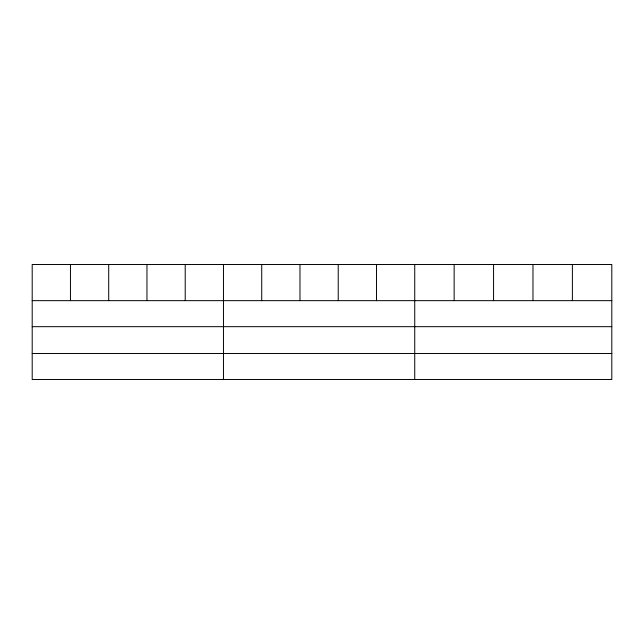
<?xml version="1.0" encoding="UTF-8"?>
<svg xmlns="http://www.w3.org/2000/svg" width="644" height="644" viewBox="0 0 644 644"><rect width="100%" height="100%" fill="white"/><g stroke="black" fill="none" stroke-linecap="round" stroke-linejoin="round"><path stroke-width="0.97" d="M611.8 326.677L611.8 264.491L32.2 264.491L32.2 379.509L611.8 379.509L611.8 326.677L32.2 326.677M32.2 300.651L611.8 300.651M32.2 353.484L611.8 353.484M572.387 264.491L572.387 300.651M532.974 264.491L532.974 300.651M493.562 264.491L493.562 300.651M454.149 264.491L454.149 300.651M414.736 264.491L414.736 379.509M376.482 264.491L376.482 300.651M338.229 264.491L338.229 300.651M299.975 264.491L299.975 300.651M261.722 264.491L261.722 300.651M223.468 264.491L223.468 379.509M185.214 264.491L185.214 300.651M146.961 264.491L146.961 300.651M108.707 264.491L108.707 300.651M70.454 264.491L70.454 300.651"/></g></svg>
